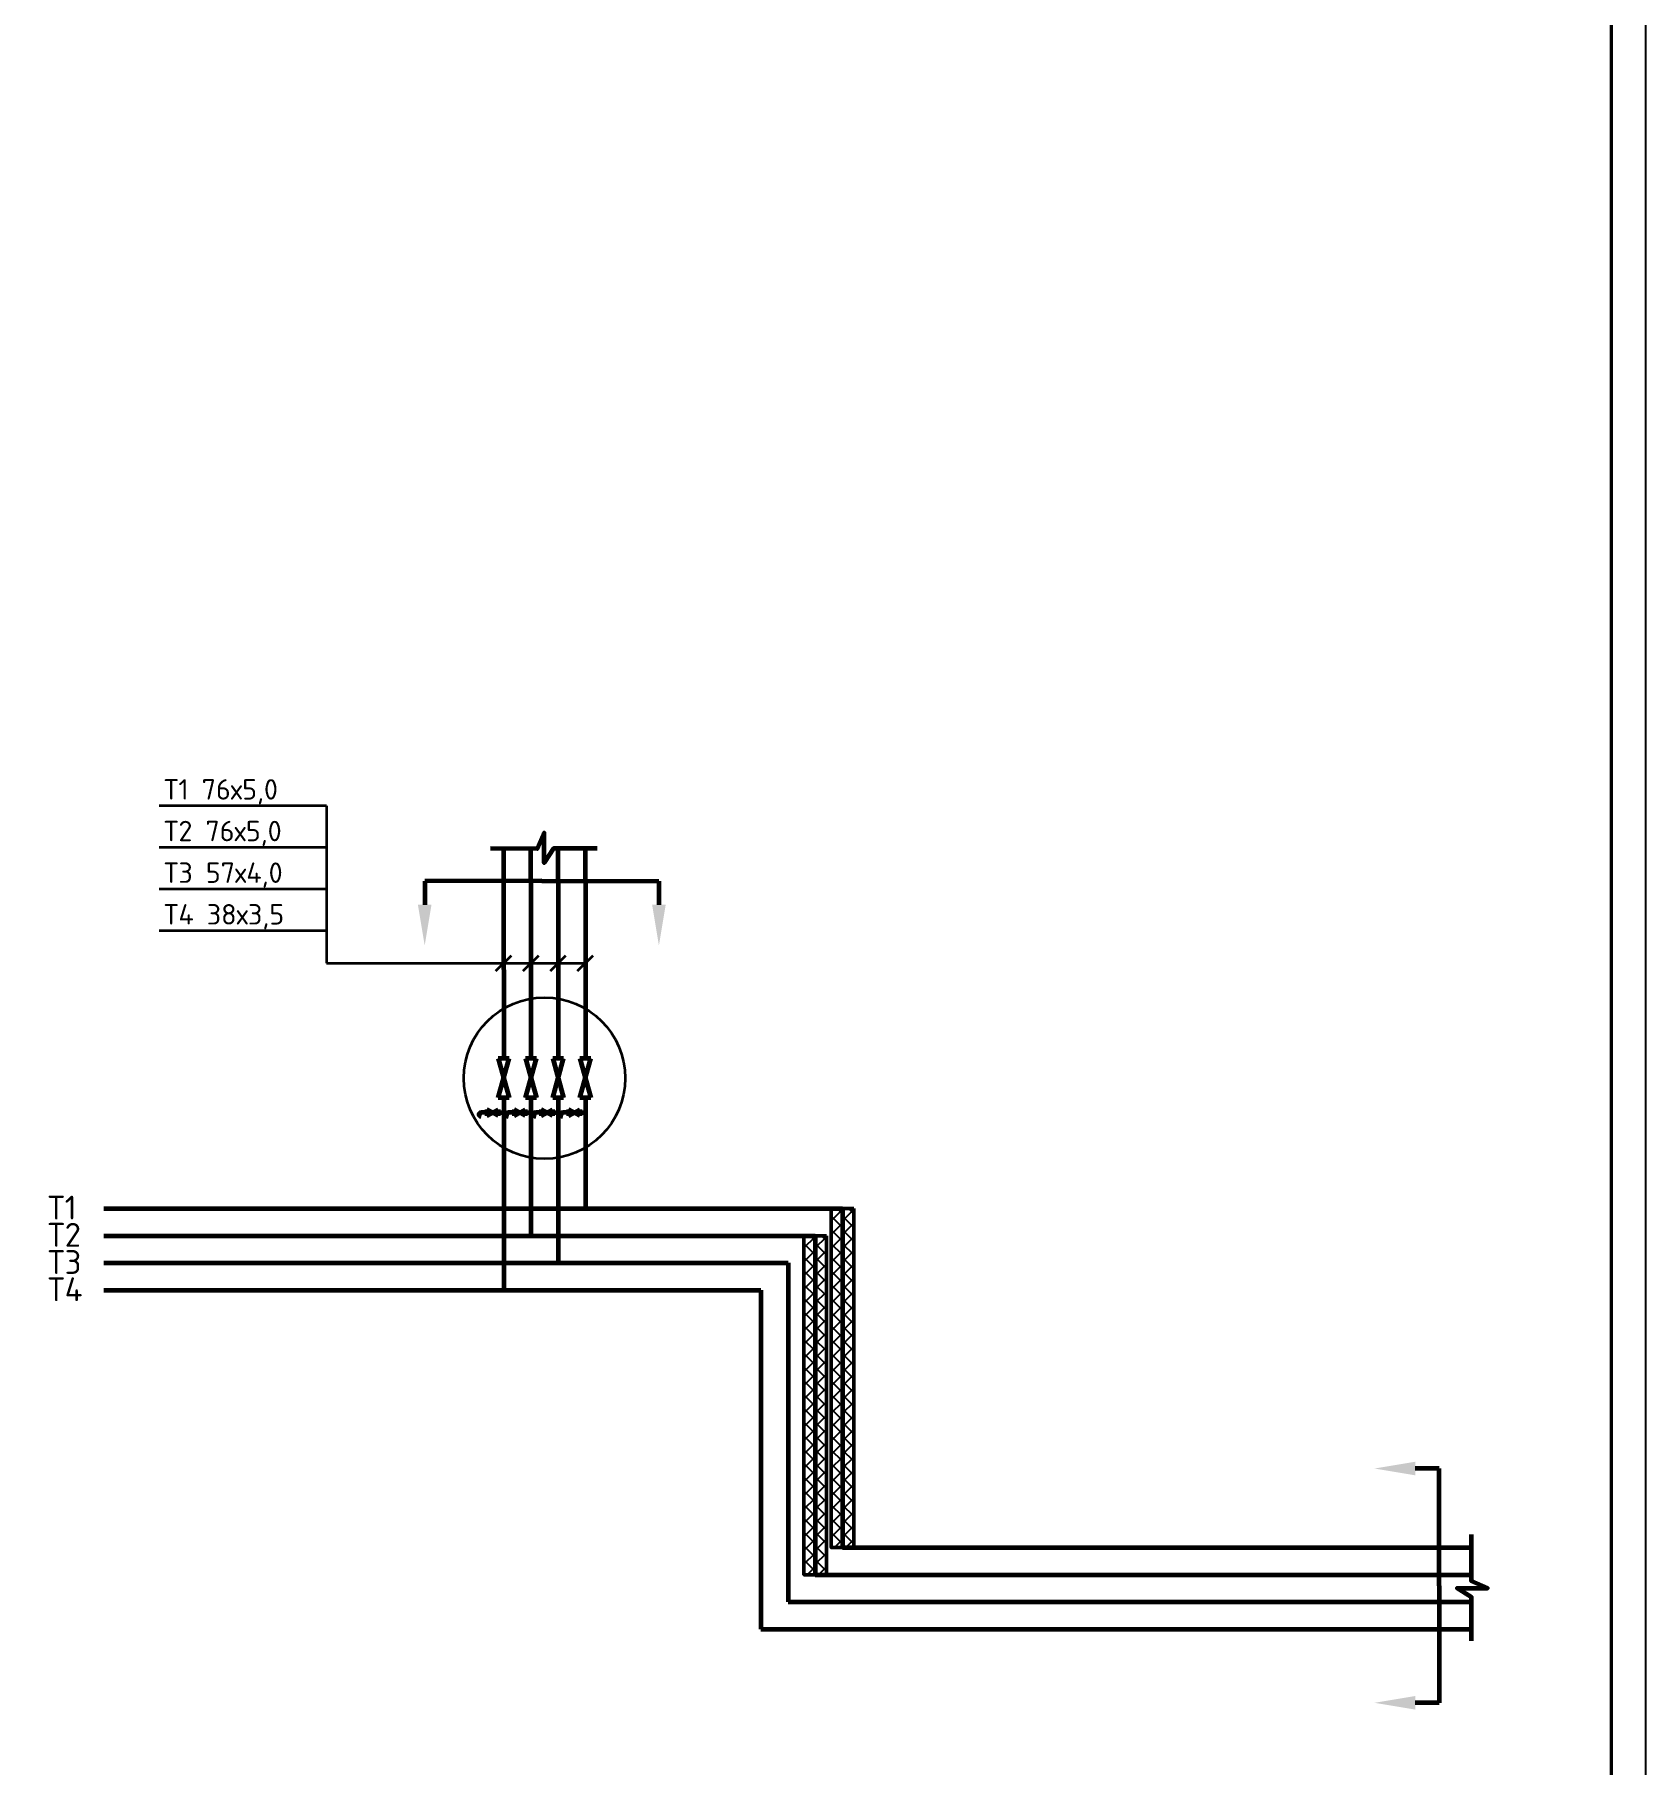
# Model space of a CAD drawing. Header units: millimetres. Extents: x 1990 to 8783, y 397 to 3825.
# Drawn here: x 3216.3 to 3453, y 1277.1 to 1531.3 of the extents above; entities that cross this region are included whole.
import ezdxf
from ezdxf.enums import TextEntityAlignment as Align

# ---------------------------------------------------------------- set-up
doc = ezdxf.new("R2010")
doc.units = ezdxf.units.MM
for name, color, linetype, lineweight in [('7 тонкие', 7, 'Continuous', 20), ('Размер 3.5', 250, 'Continuous', 35), ('Размерный', 4, 'Continuous', 30), ('Размеры на чертеже', 250, 'Continuous', 25)]:
    doc.layers.add(name, color=color, linetype=linetype, lineweight=lineweight)
doc.styles.add('-ISOCPEUR-', font='isocpeur.ttf')
doc.styles.get("Standard").update_dxf_attribs({"font": 'arial.ttf'})
pattern_1 = [(0, (-4, -4), (0, 6.985), [5.08, -1.905]), (90, (-4, -4), (-6.985, 4e-16), [5.08, -1.905])]

# ---------------------------------------------------------------- blocks, each defined once
blk = doc.blocks.new('*U369')
blk.add_lwpolyline([(0, 123), (594, 123), (594, -297), (0, -297)], close=True)
at = {"const_width": 0.5}
blk.add_lwpolyline([(20, 118), (589, 118), (589, -292), (20, -292)], close=True, dxfattribs=at)
blk.add_attdef('РАЗРАБОТАЛ', text='', height=2.5).set_placement((424.5, -264.22), align=Align.MIDDLE_LEFT)
at = {"flags": 8}
for tag, height, p in [('ДАТА', 2.5, (464.07, -264.4)), ('ЛИСТ', 3, (560.39, -271.92)), ('ЛИСТОВ', 3, (577.89, -271.92))]:
    blk.add_attdef(tag, text='', height=height, dxfattribs=at).set_placement(p, align=Align.MIDDLE_CENTER)
blk.add_attdef('ПРОВЕРИЛ', (424.75, -270.73), '', height=2.5)
at = {"lineweight": 30, "flags": 104}
for tag, p in [('ТЕПЛОВЫЕ_СЕТИ', (504, -269.5)), ('ИМЯ_ЧЕРТЕЖА', (504, -284.5))]:
    blk.add_attdef(tag, text='', height=3, dxfattribs=at).set_placement(p, align=Align.MIDDLE_CENTER)
at = {"style": '-ISOCPEUR-', "flags": 8}
blk.add_attdef('ФОРМАТ', text='', height=3, dxfattribs=at).set_placement((554.97, -294.75), align=Align.MIDDLE_CENTER)

msp = doc.modelspace()

# ---------------------------------------------------------------- hatches: boundary and pattern name
at = {"lineweight": 35}
h = msp.add_hatch(dxfattribs=at)
h.set_pattern_fill('ANGLE', color=1)
h.set_pattern_definition(pattern_1)
h.paths.add_polyline_path([(3306.967, 1437.258), (3309.583, 1437.258, 1)])
h.paths.add_polyline_path([(3309.583, 1437.258), (3308.275, 1437.258), (3308.275, 1435.95, 0.4142136)])
h.paths.add_polyline_path([(3308.275, 1437.258), (3306.967, 1437.258, 0.4142136), (3308.275, 1435.95)])
h = msp.add_hatch(dxfattribs=at)
h.set_pattern_fill('ANGLE', color=1)
h.set_pattern_definition(pattern_1)
h.paths.add_polyline_path([(3306.967, 1437.258), (3309.583, 1437.258, 1)])
h.paths.add_polyline_path([(3309.583, 1437.258), (3308.275, 1437.258), (3308.275, 1435.95, 0.4142136)])
h.paths.add_polyline_path([(3308.275, 1437.258), (3306.967, 1437.258, 0.4142136), (3308.275, 1435.95)])
h = msp.add_hatch(dxfattribs=at)
h.set_pattern_fill('ANGLE', color=1)
h.set_pattern_definition([(0, (-8, -8), (0, 6.985), [5.08, -1.905]), (90, (-8, -8), (-6.985, 4e-16), [5.08, -1.905])])
h.paths.add_polyline_path([(3302.967, 1433.258), (3305.583, 1433.258, 1)])
h.paths.add_polyline_path([(3305.583, 1433.258), (3304.275, 1433.258), (3304.275, 1431.95, 0.4142136)])
h.paths.add_polyline_path([(3304.275, 1433.258), (3302.967, 1433.258, 0.4142136), (3304.275, 1431.95)])
h = msp.add_hatch(dxfattribs=at)
h.set_pattern_fill('ANGLE', color=1)
h.set_pattern_definition([(0, (-12, -12), (0, 6.985), [5.08, -1.905]), (90, (-12, -12), (-6.985, 4e-16), [5.08, -1.905])])
h.paths.add_polyline_path([(3298.967, 1429.258), (3301.583, 1429.258, 1)])
h.paths.add_polyline_path([(3301.583, 1429.258), (3300.275, 1429.258), (3300.275, 1427.95, 0.4142136)])
h.paths.add_polyline_path([(3300.275, 1429.258), (3298.967, 1429.258, 0.4142136), (3300.275, 1427.95)])
h = msp.add_hatch()
h.set_pattern_fill('ANSI37', color=256, scale=0.45)
h.set_pattern_definition([(45, (1025.193, -694.4444), (-1.0102788, 1.0102788), []), (135, (1025.193, -694.4444), (-1.0102788, -1.0102788), [])])
h.paths.add_polyline_path([(3335.006, 1358.891), (3333.345, 1358.891), (3333.345, 1309.09), (3335.006, 1309.09)])
h = msp.add_hatch()
h.set_pattern_fill('ANSI37', color=256, scale=0.45)
h.set_pattern_definition([(45, (1026.8539, -694.4444), (-1.0102788, 1.0102788), []), (135, (1026.8539, -694.4444), (-1.0102788, -1.0102788), [])])
h.paths.add_polyline_path([(3336.667, 1358.891), (3335.006, 1358.891), (3335.006, 1309.09), (3336.667, 1309.09)])
h = msp.add_hatch()
h.set_pattern_fill('ANSI37', color=256, scale=0.45)
h.set_pattern_definition([(45, (1021.193, -698.4444), (-1.0102788, 1.0102788), []), (135, (1021.193, -698.4444), (-1.0102788, -1.0102788), [])])
h.paths.add_polyline_path([(3331.006, 1354.891), (3329.345, 1354.891), (3329.345, 1305.09), (3331.006, 1305.09)])
h = msp.add_hatch()
h.set_pattern_fill('ANSI37', color=256, scale=0.45)
h.set_pattern_definition([(45, (1022.8539, -698.4444), (-1.0102788, 1.0102788), []), (135, (1022.8539, -698.4444), (-1.0102788, -1.0102788), [])])
h.paths.add_polyline_path([(3332.667, 1354.891), (3331.006, 1354.891), (3331.006, 1305.09), (3332.667, 1305.09)])

# ---------------------------------------------------------------- linework, layer by layer
at = {"color": 18, "lineweight": 35, "true_color": 0x000000}
for p, q in [((3259.21, 1418.043), (3259.21, 1399.684)), ((3259.21, 1399.684), (3259.21, 1394.94)), ((3259.21, 1394.94), (3297.223, 1394.94))]:
    msp.add_line(p, q, dxfattribs=at)
at = {"lineweight": 60}
for p, q in [((3290.825, 1407.015), (3273.613, 1407.007)), ((3273.613, 1407.007), (3273.615, 1403.514)), ((3290.825, 1407.015), (3308.037, 1407.007)), ((3308.037, 1407.007), (3308.035, 1403.514)), ((3286.026, 1380.941), (3284.42, 1380.941)), ((3284.42, 1375.162), (3286.026, 1380.941)), ((3284.42, 1380.941), (3286.026, 1375.162)), ((3290.026, 1380.941), (3288.42, 1380.941)), ((3288.42, 1375.162), (3290.026, 1380.941)), ((3288.42, 1380.941), (3290.026, 1375.162)), ((3294.026, 1380.941), (3292.42, 1380.941)), ((3292.42, 1375.162), (3294.026, 1380.941)), ((3292.42, 1380.941), (3294.026, 1375.162)), ((3298.026, 1380.941), (3296.42, 1380.941)), ((3296.42, 1375.162), (3298.026, 1380.941)), ((3296.42, 1380.941), (3298.026, 1375.162)), ((3282.74, 1373.463), (3282.74, 1372.507)), ((3282.74, 1372.507), (3284.392, 1373.463)), ((3284.392, 1372.507), (3282.74, 1373.463)), ((3284.392, 1373.463), (3284.392, 1372.507)), ((3286.026, 1375.162), (3284.42, 1375.162)), ((3286.74, 1373.463), (3286.74, 1372.507)), ((3286.74, 1372.507), (3288.392, 1373.463)), ((3288.392, 1372.507), (3286.74, 1373.463)), ((3288.392, 1373.463), (3288.392, 1372.507)), ((3290.026, 1375.162), (3288.42, 1375.162)), ((3290.74, 1373.463), (3290.74, 1372.507)), ((3290.74, 1372.507), (3292.392, 1373.463)), ((3292.392, 1372.507), (3290.74, 1373.463)), ((3292.392, 1373.463), (3292.392, 1372.507)), ((3294.026, 1375.162), (3292.42, 1375.162)), ((3294.74, 1373.463), (3294.74, 1372.507)), ((3294.74, 1372.507), (3296.392, 1373.463)), ((3296.392, 1372.507), (3294.74, 1373.463)), ((3296.392, 1373.463), (3296.392, 1372.507)), ((3298.026, 1375.162), (3296.42, 1375.162)), ((3282.74, 1372.985), (3281.913, 1372.985)), ((3284.392, 1372.985), (3285.223, 1372.985)), ((3286.74, 1372.985), (3285.913, 1372.985)), ((3288.392, 1372.985), (3289.223, 1372.985)), ((3290.74, 1372.985), (3289.913, 1372.985)), ((3292.392, 1372.985), (3293.223, 1372.985)), ((3294.74, 1372.985), (3293.913, 1372.985)), ((3296.392, 1372.985), (3297.223, 1372.985)), ((3422.665, 1320.7), (3419.171, 1320.699)), ((3422.672, 1303.489), (3422.665, 1320.7)), ((3422.672, 1303.489), (3422.665, 1286.277)), ((3422.665, 1286.277), (3419.171, 1286.278))]:
    msp.add_line(p, q, dxfattribs=at)
at = {"color": 6, "lineweight": 60}
for p, q in [((3285.211, 1407.013), (3285.223, 1380.941)), ((3285.223, 1375.162), (3285.223, 1346.891)), ((3226.448, 1346.891), (3323.006, 1346.891)), ((3323.006, 1346.891), (3323.006, 1297.09)), ((3323.006, 1297.09), (3422.67, 1297.09))]:
    msp.add_line(p, q, dxfattribs=at)
at = {"color": 5, "lineweight": 60}
for p, q in [((3289.223, 1407.01), (3289.223, 1380.941)), ((3289.223, 1375.162), (3289.223, 1354.891)), ((3226.448, 1354.891), (3331.006, 1354.891)), ((3331.006, 1354.891), (3331.006, 1305.09)), ((3331.006, 1305.09), (3422.67, 1305.09))]:
    msp.add_line(p, q, dxfattribs=at)
at = {"color": 4, "lineweight": 60}
for p, q in [((3293.223, 1407.014), (3293.223, 1380.941)), ((3293.223, 1375.162), (3293.223, 1350.891)), ((3226.448, 1350.891), (3327.006, 1350.891)), ((3327.006, 1350.891), (3327.006, 1301.09)), ((3327.006, 1301.09), (3422.67, 1301.09))]:
    msp.add_line(p, q, dxfattribs=at)
at = {"color": 1, "lineweight": 60}
for p, q in [((3297.223, 1407.012), (3297.223, 1380.941)), ((3297.223, 1375.162), (3297.223, 1358.891)), ((3226.448, 1358.891), (3335.006, 1358.891)), ((3335.006, 1358.891), (3335.006, 1309.09)), ((3335.006, 1309.09), (3422.67, 1309.09))]:
    msp.add_line(p, q, dxfattribs=at)
at = {"lineweight": 50}
for points in [[(3335.006, 1358.891), (3333.345, 1358.891), (3333.345, 1309.09), (3335.006, 1309.09)], [(3336.667, 1358.891), (3335.006, 1358.891), (3335.006, 1309.09), (3336.667, 1309.09)], [(3331.006, 1354.891), (3329.345, 1354.891), (3329.345, 1305.09), (3331.006, 1305.09)], [(3332.667, 1354.891), (3331.006, 1354.891), (3331.006, 1305.09), (3332.667, 1305.09)]]:
    msp.add_lwpolyline(points, close=True, dxfattribs=at)
at = {"color": 18, "lineweight": 35, "true_color": 0x000000}
msp.add_circle((3291.223, 1378.052), 11.852, dxfattribs=at)
at = {"lineweight": 60}
for centre in [(3281.866, 1372.706), (3285.866, 1372.706), (3289.866, 1372.706), (3293.866, 1372.706)]:
    msp.add_arc(centre, 0.283, 80.47565, 282.05974, dxfattribs=at)
for points in [[(3274.611, 1403.514), (3273.617, 1397.534), (3272.618, 1403.513)], [(3419.172, 1319.702), (3413.191, 1320.696), (3419.171, 1321.695)]]:
    msp.add_solid(points, dxfattribs=at)
at = {"layer": '7 тонкие', "lineweight": 60}
for p, q in [((3285.223, 1407.013), (3285.227, 1411.765)), ((3289.223, 1407.01), (3289.227, 1411.757)), ((3293.223, 1407.013), (3293.223, 1411.771)), ((3297.223, 1407.006), (3297.223, 1411.771)), ((3422.67, 1309.09), (3427.422, 1309.086)), ((3422.667, 1305.09), (3427.415, 1305.086)), ((3422.67, 1301.09), (3427.429, 1301.09)), ((3422.663, 1297.09), (3427.429, 1297.09))]:
    msp.add_line(p, q, dxfattribs=at)
for points in [[(3298.936, 1411.771), (3292.535, 1411.771), (3291.171, 1409.658), (3291.171, 1414.107), (3290.141, 1411.757), (3283.302, 1411.762)], [(3427.429, 1295.377), (3427.429, 1301.779), (3425.315, 1303.143), (3429.765, 1303.143), (3427.414, 1304.172), (3427.42, 1311.012)]]:
    msp.add_lwpolyline(points, dxfattribs=at)
at = {"layer": 'Размер 3.5'}
for p, q in [((3259.21, 1418.043), (3234.607, 1418.043)), ((3259.21, 1411.923), (3234.607, 1411.923)), ((3259.21, 1405.804), (3234.607, 1405.804)), ((3259.21, 1399.684), (3234.607, 1399.684)), ((3284.071, 1393.795), (3286.362, 1396.085)), ((3288.078, 1393.795), (3290.368, 1396.085)), ((3292.078, 1393.795), (3294.368, 1396.085)), ((3296.078, 1393.795), (3298.368, 1396.085))]:
    msp.add_line(p, q, dxfattribs=at)
at = {"layer": 'Размерный', "color": 7, "lineweight": 30}
for points in [[(3307.038, 1403.514), (3308.032, 1397.534), (3309.032, 1403.513)], [(3419.172, 1287.275), (3413.191, 1286.281), (3419.171, 1285.282)]]:
    msp.add_solid(points, dxfattribs=at)

# ---------------------------------------------------------------- block references
at = {"layer": 'Размеры на чертеже', "lineweight": 90}
msp.add_blockref('*U369', (2858.986, 1471.816), dxfattribs=at)

# ---------------------------------------------------------------- texts
at = {"char_height": 3, "attachment_point": 1, "style": '-ISOCPEUR-'}
for s, insert in [('Т1 76х5,0', (3235.304, 1421.971)), ('Т2 76х5,0', (3235.304, 1415.851)), ('Т3 {\\A1;57х4,0}', (3235.304, 1409.732)), ('Т4 38х3,5', (3235.304, 1403.612))]:
    msp.add_mtext_dynamic_manual_height_columns(s, width=23.76088, gutter_width=12.5, heights=[0], dxfattribs=dict(at, insert=insert))
at = {"layer": 'Размерный', "color": 7, "style": '-ISOCPEUR-'}
for s, p in [('Т1', (3218.233, 1357.28)), ('Т2', (3218.233, 1353.28)), ('Т3', (3218.233, 1349.28)), ('Т4', (3218.233, 1345.28))]:
    msp.add_text(s, height=3.5, dxfattribs=at).set_placement(p)

doc.saveas('drawing.dxf')
